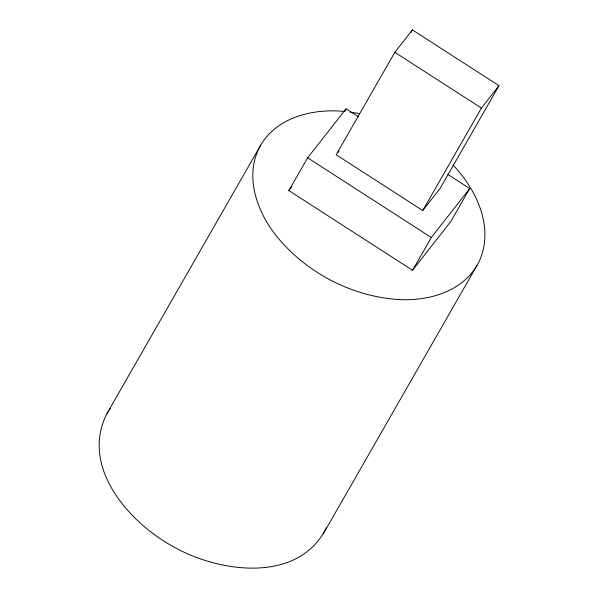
<?xml version="1.0" encoding="UTF-8"?>
<svg xmlns="http://www.w3.org/2000/svg" width="598" height="598" viewBox="0 0 598 598"><rect width="100%" height="100%" fill="white"/><g stroke="black" fill="none" stroke-linecap="round" stroke-linejoin="round"><path stroke-width="0.9" d="M326.486 527.421C299.508 583.028 221.858 572.981 176.589 548.426C130.82 524.775 79.205 467.845 107.012 413.495L260.765 145.03C277.569 116.603 314.025 108.305 344.822 111.49M260.765 145.03C242.601 176.761 258.261 215.983 280.746 241.114C309.031 273.234 349.643 294.508 392.243 298.993C424.946 302.76 464.84 292.714 479.648 260.302C494.217 226.911 476.307 189.349 452.903 164.906M447.812 174.384L469.729 188.512L450.952 221.297L412.53 270.281L288.871 190.59L307.649 157.805L346.07 108.821L358.598 116.887M344.702 111.221L346.07 108.821M394.852 52.295L336.166 154.762L422.726 210.541L440.292 188.153L498.971 85.686L412.418 29.9L394.852 52.295L481.412 108.074L498.971 85.686M411.028 32.322L412.418 29.9M422.726 210.541L481.412 108.074M412.53 270.281L431.308 237.496L469.729 188.512M323.212 533.984L476.957 265.512M107.012 413.495L108.552 410.998M109.374 409.772L110.226 408.576M288.871 190.59L291.742 186.935M337.87 152.595L338.999 151.152M350.129 112.073L359.51 113.583M307.649 157.805L431.308 237.496"/></g></svg>
